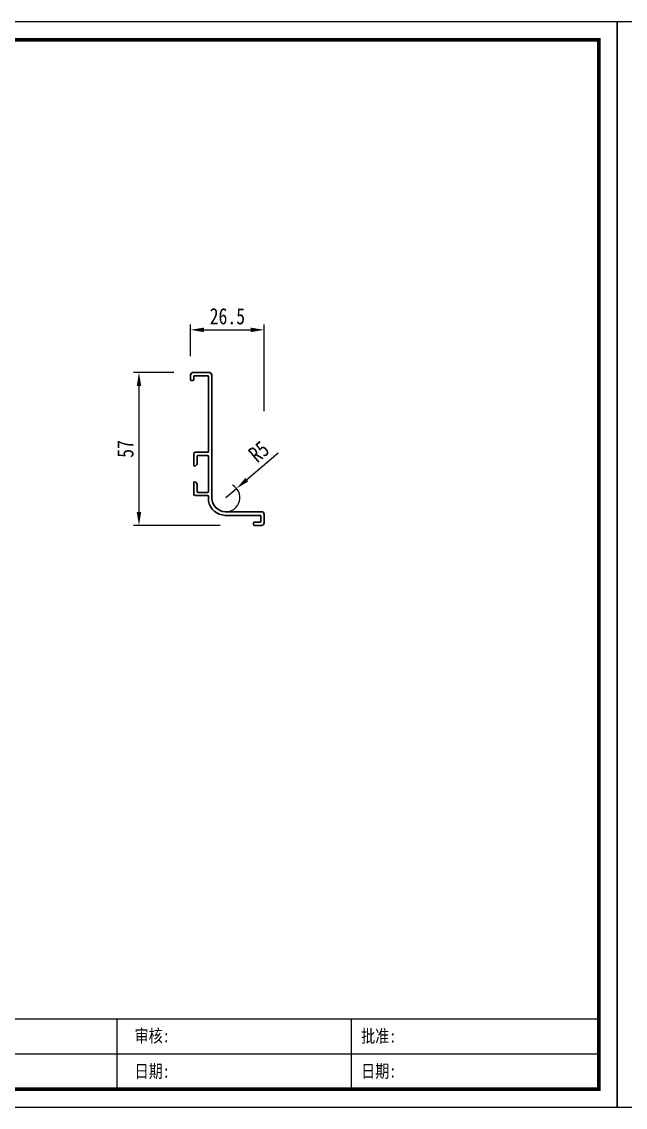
# Model space of a CAD drawing. Header units: millimetres. Extents: x 0 to 1097966, y -63096 to 223085.
# Drawn here: x 338332.2 to 338555.3, y -58108.2 to -57707.2 of the extents above; entities that cross this region are included whole.
import ezdxf

# ---------------------------------------------------------------- set-up
doc = ezdxf.new("R2010")
doc.units = ezdxf.units.MM
doc.layers.add('C00-00-00', color=7, linetype='Continuous')
doc.layers.add('DZ-文字说明', color=1, linetype='Continuous')
doc.styles.add('DZ-宋体2.5', font='', dxfattribs={"width": 0.8, "height": 2.5})
doc.styles.add('TEXT', font='', dxfattribs={"width": 0.8})
doc.styles.get('DZ-宋体2.5').set_extended_font_data('SimSun')
doc.styles.get('TEXT').set_extended_font_data('SimSun')
doc.dimstyles.new('副本 (2) (2) ISO-25', dxfattribs={"dimtxt": 18, "dimasz": 13, "dimexe": 6, "dimexo": 12, "dimgap": 6, "dimtad": 1, "dimtxsty": 'TEXT', "dimcen": 2.5, "dimclrd": 5, "dimclre": 5, "dimclrt": 5, "dimadec": 0, "dimazin": 0, "dimtfac": 1, "dimtmove": 0, "dimatfit": 3, "dimldrblk": 'BOXFILLED', "dimfxl": 1.25, "dimarcsym": 0})

# ---------------------------------------------------------------- blocks, each defined once
blk = doc.blocks.new('*D757')
at = {"color": 5, "lineweight": -2, "transparency": 16777216}
for p, q in [((338388.42, -57836.79), (338373.53, -57836.79)), ((338375.53, -57841.79), (338375.53, -57888.27)), ((338405.53, -57893.27), (338373.53, -57893.27))]:
    blk.add_line(p, q, dxfattribs=at)
at = {"color": 5, "transparency": 16777216}
for points in [[(338374.7, -57841.79), (338376.36, -57841.79), (338375.53, -57836.79)], [(338374.7, -57888.27), (338376.36, -57888.27), (338375.53, -57893.27)]]:
    blk.add_solid(points, dxfattribs=at)
at = {"layer": 'Defpoints', "color": 0, "transparency": 16777216}
for p in [(338395.42, -57836.79), (338375.53, -57893.27), (338418.15, -57893.27)]:
    blk.add_point(p, dxfattribs=at)
at = {"color": 5, "transparency": 16777216, "insert": (338370.53, -57865.03), "char_height": 6, "attachment_point": 5, "rotation": 90, "style": 'TEXT'}
blk.add_mtext('57', dxfattribs=at)
blk = doc.blocks.new('_BoxFilled')
at = {"color": 0, "linetype": 'ByBlock', "lineweight": -2}
blk.add_line((-0.5, 0), (-1, 0), dxfattribs=at)
at = {"color": 0, "linetype": 'ByBlock'}
blk.add_solid([(-0.5, 0.5), (0.5, 0.5), (-0.5, -0.5), (0.5, -0.5)], dxfattribs=at)
blk = doc.blocks.new('*D758')
at = {"color": 5, "lineweight": -2, "transparency": 16777216}
for p, q in [((338394.6, -57830.74), (338394.6, -57819.05)), ((338421.8, -57851.05), (338421.8, -57819.05)), ((338399.6, -57821.05), (338416.8, -57821.05))]:
    blk.add_line(p, q, dxfattribs=at)
at = {"color": 5, "transparency": 16777216}
for points in [[(338399.6, -57820.21), (338399.6, -57821.88), (338394.6, -57821.05)], [(338416.8, -57820.21), (338416.8, -57821.88), (338421.8, -57821.05)]]:
    blk.add_solid(points, dxfattribs=at)
at = {"layer": 'Defpoints', "color": 0, "transparency": 16777216}
for p in [(338421.8, -57821.05), (338394.6, -57837.74), (338421.8, -57889.24)]:
    blk.add_point(p, dxfattribs=at)
at = {"color": 5, "transparency": 16777216, "insert": (338408.2, -57816.05), "char_height": 6, "attachment_point": 5, "style": 'TEXT'}
blk.add_mtext('26.5', dxfattribs=at)
blk = doc.blocks.new('*D767')
at = {"color": 5, "lineweight": -2, "transparency": 16777216}
for p, q in [((338426.96, -57866.53), (338415.4, -57876.38)), ((338407.62, -57883.02), (338411.6, -57879.63))]:
    blk.add_line(p, q, dxfattribs=at)
blk.add_arc((338407.62, -57883.02), 5.23, 267.8997, 62.385, dxfattribs=at)
at = {"color": 5, "transparency": 16777216}
blk.add_solid([(338414.86, -57875.75), (338415.94, -57877.02), (338411.6, -57879.63)], dxfattribs=at)
at = {"layer": 'Defpoints', "color": 0, "transparency": 16777216}
for p in [(338411.6, -57879.63), (338407.62, -57883.02)]:
    blk.add_point(p, dxfattribs=at)
at = {"color": 5, "transparency": 16777216, "insert": (338419.84, -57866.03), "char_height": 6, "attachment_point": 5, "rotation": 40.4544, "style": 'TEXT'}
blk.add_mtext('R5', dxfattribs=at)

msp = doc.modelspace()

# ---------------------------------------------------------------- linework, layer by layer
for points in [[(337985.218, -58108.185), (338552.218, -58108.185), (338552.218, -57707.235), (337985.218, -57707.235)], [(338552.218, -58108.185), (339119.218, -58108.185), (339119.218, -57707.235), (338552.218, -57707.235)]]:
    msp.add_lwpolyline(points, close=True)
at = {"const_width": 1.35}
msp.add_lwpolyline([(337991.968, -58101.435), (338545.468, -58101.435), (338545.468, -57713.985), (337991.968, -57713.985)], close=True, dxfattribs=at)
at = {"layer": 'C00-00-00', "lineweight": 30}
for p, q in [((338401.399, -57836.77), (338395.599, -57836.77)), ((338394.599, -57837.77), (338394.599, -57839.465)), ((338394.899, -57839.765), (338395.498, -57839.765)), ((338395.798, -57839.465), (338395.798, -57838.368)), ((338396.198, -57837.968), (338400.801, -57837.968)), ((338401.201, -57838.368), (338401.201, -57865.971)), ((338402.399, -57883.124), (338402.399, -57837.77)), ((338395.799, -57866.771), (338395.799, -57871.189)), ((338400.901, -57866.271), (338396.299, -57866.271)), ((338396.998, -57870.412), (338396.998, -57867.87)), ((338397.398, -57867.47), (338400.901, -57867.47)), ((338401.201, -57867.77), (338401.201, -57880.77)), ((338395.855, -57871.279), (338396.016, -57871.359)), ((338395.799, -57881.768), (338395.799, -57877.35)), ((338395.855, -57877.261), (338396.016, -57877.18)), ((338396.998, -57878.127), (338396.998, -57880.67)), ((338397.398, -57881.07), (338400.901, -57881.07)), ((338400.901, -57882.268), (338396.299, -57882.268)), ((338401.201, -57882.568), (338401.201, -57884.283)), ((338420.799, -57888.239), (338407.432, -57888.239)), ((338407.357, -57889.557), (338420.401, -57889.557)), ((338417.845, -57892.371), (338417.845, -57892.97)), ((338420.401, -57892.071), (338418.145, -57892.071)), ((338420.601, -57889.757), (338420.601, -57891.871)), ((338421.799, -57892.27), (338421.799, -57889.239)), ((338418.145, -57893.27), (338420.799, -57893.27))]:
    msp.add_line(p, q, dxfattribs=at)
for centre, radius, start, end in [((338395.599, -57837.77), 1, 90, 180), ((338401.399, -57837.77), 1, 0, 90), ((338394.899, -57839.465), 0.3, 180, 270), ((338395.498, -57839.465), 0.3, 270, 0), ((338396.198, -57838.368), 0.4, 90, 180), ((338400.801, -57838.368), 0.4, 0, 90), ((338396.299, -57866.771), 0.5, 90, 180), ((338397.398, -57867.87), 0.4, 90, 180), ((338400.901, -57865.971), 0.3, 270, 0), ((338400.901, -57867.77), 0.3, 0, 90), ((338395.899, -57871.189), 0.1, 180, 243.43495), ((338396.06, -57871.27), 0.1, 243.43495, 273.72577), ((338396.002, -57870.375), 0.996, 273.72577, 357.86881), ((338395.899, -57877.35), 0.1, 116.56505, 180), ((338396.06, -57877.27), 0.1, 86.27423, 116.56505), ((338396.002, -57878.164), 0.996, 2.13119, 86.27423), ((338397.398, -57880.67), 0.4, 180, 270), ((338400.901, -57880.77), 0.3, 270, 0), ((338396.299, -57881.768), 0.5, 180, 270), ((338400.901, -57882.568), 0.3, 0, 90), ((338407.624, -57883.017), 6.545, 191.11873, 267.89967), ((338407.624, -57883.017), 5.225, 181.17305, 267.89967), ((338420.799, -57889.239), 1, 0, 90), ((338418.145, -57892.371), 0.3, 90, 180), ((338418.145, -57892.97), 0.3, 180, 270), ((338420.401, -57889.757), 0.2, 0, 90), ((338420.401, -57891.871), 0.2, 270, 0), ((338420.799, -57892.27), 1, 270, 0)]:
    msp.add_arc(centre, radius, start, end, dxfattribs=at)
at = {"layer": 'DZ-文字说明', "color": 7}
for p, q in [((338367.469, -58101.435), (338367.469, -58075.457)), ((338454.049, -58101.435), (338454.049, -58075.457)), ((338081.299, -58088.446), (338545.468, -58088.446))]:
    msp.add_line(p, q, dxfattribs=at)
msp.add_lwpolyline([(337991.968, -58075.457), (338545.468, -58075.457), (338545.468, -58101.435), (337991.968, -58101.435)], close=True, dxfattribs=at)

# ---------------------------------------------------------------- texts
at = {"style": 'DZ-宋体2.5', "width": 0.8}
for s, p in [('审核:', (338373.904, -58084.192)), ('批准:', (338457.6, -58084.272)), ('日期:', (338373.904, -58097.253)), ('日期:', (338457.6, -58097.196))]:
    msp.add_text(s, height=4.7732, dxfattribs=at).set_placement(p)

# ---------------------------------------------------------------- dimensions: what is measured, and where the dimension line sits
at = {"color": 251, "true_color": 0x636466}
dim = msp.add_linear_dim(base=(338421.799, -57821.046), p1=(338394.6, -57837.738), p2=(338421.799, -57889.239), text='26.5', dimstyle='副本 (2) (2) ISO-25', override={"dimtxt": 6, "dimasz": 5, "dimexe": 2, "dimexo": 7, "dimgap": 2, "dimfxl": 30, "dimfxlon": 1}, dxfattribs=at)
dim.commit()
dim.dimension.update_dxf_attribs({"geometry": '*D758', "text_midpoint": (338408.2, -57816.046)})
dim = msp.add_linear_dim(base=(338375.532, -57893.27), p1=(338395.422, -57836.786), p2=(338418.145, -57893.27), angle=90, text='57', dimstyle='副本 (2) (2) ISO-25', override={"dimtxt": 6, "dimasz": 5, "dimexe": 2, "dimexo": 7, "dimgap": 2, "dimfxl": 30, "dimfxlon": 1}, dxfattribs=at)
dim.commit()
dim.dimension.update_dxf_attribs({"geometry": '*D757', "text_midpoint": (338370.532, -57865.028)})
dim = msp.add_radius_dim(center=(338407.624, -57883.017), mpoint=(338411.599, -57879.627), text='R5', dimstyle='副本 (2) (2) ISO-25', override={"dimtxt": 6, "dimasz": 5, "dimexe": 2, "dimexo": 7, "dimgap": 2, "dimfxl": 30, "dimfxlon": 1}, dxfattribs=at)
dim.commit()
dim.dimension.update_dxf_attribs({"geometry": '*D767', "text_midpoint": (338419.84, -57866.029)})

doc.saveas('drawing.dxf')
